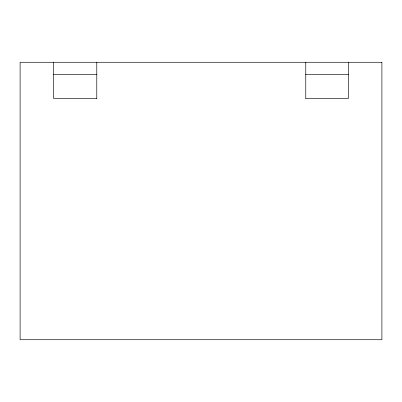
<?xml version="1.0" encoding="UTF-8"?>
<svg xmlns="http://www.w3.org/2000/svg" width="402" height="402" viewBox="0 0 402 402"><rect width="100%" height="100%" fill="white"/><g stroke="black" fill="none" stroke-linecap="round" stroke-linejoin="round"><path stroke-width="0.6" d="M53.582 74.34L96.787 74.34M305.5 74.34L348.444 74.34M96.907 98.465L53.582 98.465L53.582 62.275M305.691 98.465L348.444 98.465L348.444 62.275M305.771 62.275L305.771 98.465M96.787 62.275L96.787 98.465M381.9 62.275L20.1 62.275L20.1 339.725L381.9 339.725L381.9 62.275"/></g></svg>
